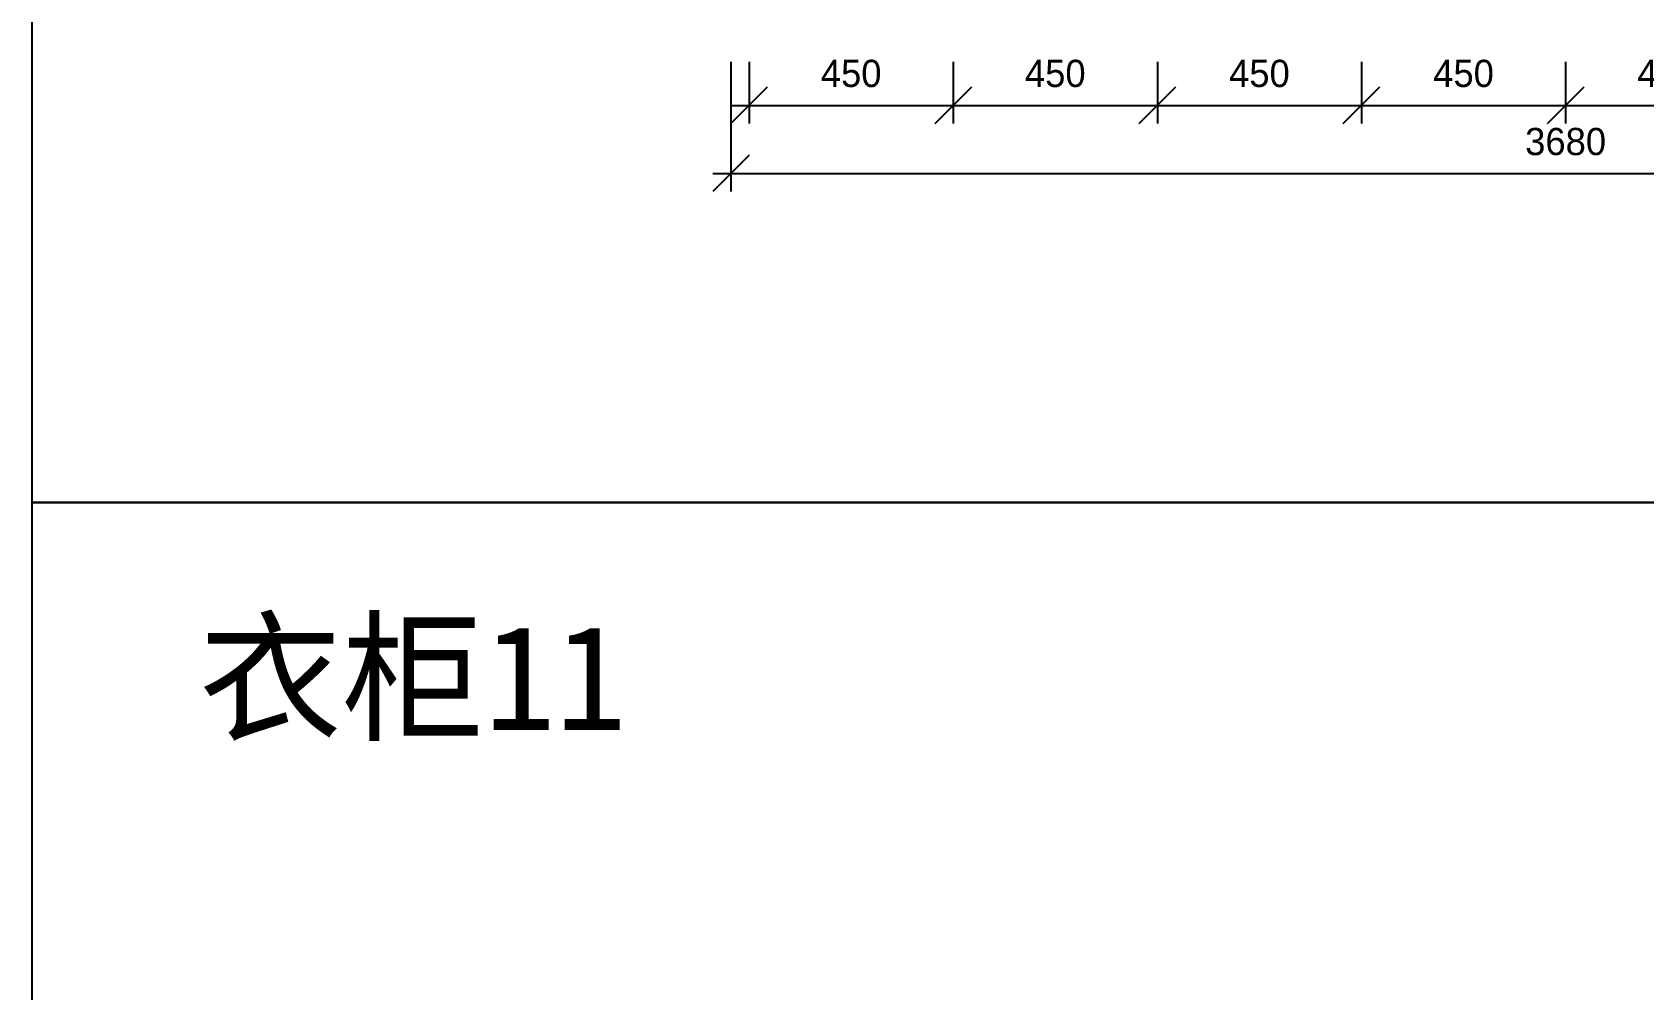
# Model space of a CAD drawing. Header units: millimetres. Extents: x 24776 to 57176, y -19492 to 15017.
# Drawn here: x 24776 to 28329, y -4512 to -2402 of the extents above; entities that cross this region are included whole.
import ezdxf

# ---------------------------------------------------------------- set-up
doc = ezdxf.new("R2010")
doc.units = ezdxf.units.MM
doc.header["$PDMODE"] = 3
doc.layers.add('ID-furniture', color=7, linetype='Continuous')
doc.styles.add('ARIAL', font='simhei.ttf')
doc.styles.add('RomanS', font='')
doc.styles.get('RomanS').set_extended_font_data('YouYuan')
doc.dimstyles.new('SC40', dxfattribs={"dimtxt": 60, "dimasz": 80, "dimexe": 40, "dimexo": 40, "dimgap": 40, "dimtad": 1, "dimdec": 0, "dimzin": 0, "dimdsep": 46, "dimtxsty": 'RomanS', "dimblk": 'OBLIQUE', "dimcen": 0, "dimdle": 40, "dimclrd": 9, "dimclre": 9, "dimclrt": 4, "dimadec": 0, "dimazin": 0, "dimtfac": 1, "dimtdec": 0, "dimtix": 1, "dimtmove": 2, "dimatfit": 1, "dimldrblk": 'DOT', "dimfxl": 1, "dimtolj": 1, "dimtzin": 0, "dimlwd": -1, "dimlwe": -1, "dimarcsym": 0})

# ---------------------------------------------------------------- blocks, each defined once
blk = doc.blocks.new('_Oblique')
at = {"color": 0, "linetype": 'ByBlock', "lineweight": -2}
blk.add_line((-0.5, -0.5), (0.5, 0.5), dxfattribs=at)
blk = doc.blocks.new('*D183')
at = {"color": 9, "transparency": 16777216}
for p, q in [((26316.6, -2467.3), (26316.6, -2753)), ((29996.6, -2467.3), (29996.6, -2753)), ((26276.6, -2713), (30036.6, -2713))]:
    blk.add_line(p, q, dxfattribs=at)
at = {"layer": 'Defpoints', "color": 0, "transparency": 16777216}
for p in [(26316.6, -2427.3), (29996.6, -2427.3), (29996.6, -2713)]:
    blk.add_point(p, dxfattribs=at)
at = {"color": 9, "transparency": 16777216, "xscale": 80, "yscale": 80, "zscale": 80, "rotation": 180}
blk.add_blockref('_Oblique', (26316.6, -2713), dxfattribs=at)
at = {"color": 9, "transparency": 16777216, "xscale": 80, "yscale": 80, "zscale": 80}
blk.add_blockref('_Oblique', (29996.6, -2713), dxfattribs=at)
at = {"color": 4, "transparency": 16777216, "insert": (28156.6, -2643), "char_height": 60, "attachment_point": 5, "style": 'RomanS'}
blk.add_mtext('\\A1;3680', dxfattribs=at)
blk = doc.blocks.new('_Dot')
at = {"color": 0, "linetype": 'ByBlock', "lineweight": -2}
blk.add_line((-0.5, 0), (-1, 0), dxfattribs=at)
at = {"color": 0, "linetype": 'ByBlock', "const_width": 0.5}
blk.add_lwpolyline([(-0.25, 0, 1), (0.25, 0, 1)], format="xyb", close=True, dxfattribs=at)
blk = doc.blocks.new('*D184')
at = {"color": 9, "transparency": 16777216}
for p, q in [((26356.6, -2467.3), (26356.6, -2602.9)), ((26806.6, -2467.3), (26806.6, -2602.9)), ((26316.6, -2562.9), (26846.6, -2562.9))]:
    blk.add_line(p, q, dxfattribs=at)
at = {"layer": 'Defpoints', "color": 0, "transparency": 16777216}
for p in [(26356.6, -2427.3), (26806.6, -2427.3), (26806.6, -2562.9)]:
    blk.add_point(p, dxfattribs=at)
at = {"color": 9, "transparency": 16777216, "xscale": 80, "yscale": 80, "zscale": 80, "rotation": 180}
blk.add_blockref('_Oblique', (26356.6, -2562.9), dxfattribs=at)
at = {"color": 9, "transparency": 16777216, "xscale": 80, "yscale": 80, "zscale": 80}
blk.add_blockref('_Oblique', (26806.6, -2562.9), dxfattribs=at)
at = {"color": 4, "transparency": 16777216, "insert": (26581.6, -2492.9), "char_height": 60, "attachment_point": 5, "style": 'RomanS'}
blk.add_mtext('\\A1;450', dxfattribs=at)
blk = doc.blocks.new('*D185')
at = {"color": 9, "transparency": 16777216}
for p, q in [((26806.6, -2467.3), (26806.6, -2602.9)), ((27256.6, -2467.3), (27256.6, -2602.9)), ((26766.6, -2562.9), (27296.6, -2562.9))]:
    blk.add_line(p, q, dxfattribs=at)
at = {"layer": 'Defpoints', "color": 0, "transparency": 16777216}
for p in [(26806.6, -2427.3), (27256.6, -2427.3), (27256.6, -2562.9)]:
    blk.add_point(p, dxfattribs=at)
at = {"color": 9, "transparency": 16777216, "xscale": 80, "yscale": 80, "zscale": 80, "rotation": 180}
blk.add_blockref('_Oblique', (26806.6, -2562.9), dxfattribs=at)
at = {"color": 9, "transparency": 16777216, "xscale": 80, "yscale": 80, "zscale": 80}
blk.add_blockref('_Oblique', (27256.6, -2562.9), dxfattribs=at)
at = {"color": 4, "transparency": 16777216, "insert": (27031.6, -2492.9), "char_height": 60, "attachment_point": 5, "style": 'RomanS'}
blk.add_mtext('\\A1;450', dxfattribs=at)
blk = doc.blocks.new('*D186')
at = {"color": 9, "transparency": 16777216}
for p, q in [((27256.6, -2467.3), (27256.6, -2602.9)), ((27706.6, -2467.3), (27706.6, -2602.9)), ((27216.6, -2562.9), (27746.6, -2562.9))]:
    blk.add_line(p, q, dxfattribs=at)
at = {"layer": 'Defpoints', "color": 0, "transparency": 16777216}
for p in [(27256.6, -2427.3), (27706.6, -2427.3), (27706.6, -2562.9)]:
    blk.add_point(p, dxfattribs=at)
at = {"color": 9, "transparency": 16777216, "xscale": 80, "yscale": 80, "zscale": 80, "rotation": 180}
blk.add_blockref('_Oblique', (27256.6, -2562.9), dxfattribs=at)
at = {"color": 9, "transparency": 16777216, "xscale": 80, "yscale": 80, "zscale": 80}
blk.add_blockref('_Oblique', (27706.6, -2562.9), dxfattribs=at)
at = {"color": 4, "transparency": 16777216, "insert": (27481.6, -2492.9), "char_height": 60, "attachment_point": 5, "style": 'RomanS'}
blk.add_mtext('\\A1;450', dxfattribs=at)
blk = doc.blocks.new('*D187')
at = {"color": 9, "transparency": 16777216}
for p, q in [((27706.6, -2467.3), (27706.6, -2602.9)), ((28156.6, -2467.3), (28156.6, -2602.9)), ((27666.6, -2562.9), (28196.6, -2562.9))]:
    blk.add_line(p, q, dxfattribs=at)
at = {"layer": 'Defpoints', "color": 0, "transparency": 16777216}
for p in [(27706.6, -2427.3), (28156.6, -2427.3), (28156.6, -2562.9)]:
    blk.add_point(p, dxfattribs=at)
at = {"color": 9, "transparency": 16777216, "xscale": 80, "yscale": 80, "zscale": 80, "rotation": 180}
blk.add_blockref('_Oblique', (27706.6, -2562.9), dxfattribs=at)
at = {"color": 9, "transparency": 16777216, "xscale": 80, "yscale": 80, "zscale": 80}
blk.add_blockref('_Oblique', (28156.6, -2562.9), dxfattribs=at)
at = {"color": 4, "transparency": 16777216, "insert": (27931.6, -2492.9), "char_height": 60, "attachment_point": 5, "style": 'RomanS'}
blk.add_mtext('\\A1;450', dxfattribs=at)
blk = doc.blocks.new('*D188')
at = {"color": 9, "transparency": 16777216}
for p, q in [((28156.6, -2467.3), (28156.6, -2602.9)), ((28606.6, -2467.3), (28606.6, -2602.9)), ((28116.6, -2562.9), (28646.6, -2562.9))]:
    blk.add_line(p, q, dxfattribs=at)
at = {"layer": 'Defpoints', "color": 0, "transparency": 16777216}
for p in [(28156.6, -2427.3), (28606.6, -2427.3), (28606.6, -2562.9)]:
    blk.add_point(p, dxfattribs=at)
at = {"color": 9, "transparency": 16777216, "xscale": 80, "yscale": 80, "zscale": 80, "rotation": 180}
blk.add_blockref('_Oblique', (28156.6, -2562.9), dxfattribs=at)
at = {"color": 9, "transparency": 16777216, "xscale": 80, "yscale": 80, "zscale": 80}
blk.add_blockref('_Oblique', (28606.6, -2562.9), dxfattribs=at)
at = {"color": 4, "transparency": 16777216, "insert": (28381.6, -2492.9), "char_height": 60, "attachment_point": 5, "style": 'RomanS'}
blk.add_mtext('\\A1;450', dxfattribs=at)

msp = doc.modelspace()

# ---------------------------------------------------------------- linework, layer by layer
at = {"color": 250}
for points in [[(24776.3, 4589.1), (31256.3, 4589.1), (31256.3, -3438.1), (24776.3, -3438.1)], [(24776.3, -3438.1), (31256.3, -3438.1), (31256.3, -11465.3), (24776.3, -11465.3)]]:
    msp.add_lwpolyline(points, close=True, dxfattribs=at)

# ---------------------------------------------------------------- texts
at = {"layer": 'ID-furniture', "insert": (25144.5, -3708.6), "char_height": 230.4, "attachment_point": 1, "style": 'ARIAL'}
msp.add_mtext('{\\fSimSun|b0|i0|c134|p2;衣柜11}', dxfattribs=at)

# ---------------------------------------------------------------- dimensions: what is measured, and where the dimension line sits
at = {"color": 255}
for base, p1, p2, picture, middle in [((29996.6, -2713), (26316.6, -2427.3), (29996.6, -2427.3), '*D183', (28156.6, -2643)), ((26806.6, -2562.9), (26356.6, -2427.3), (26806.6, -2427.3), '*D184', (26581.6, -2492.9)), ((27256.6, -2562.9), (26806.6, -2427.3), (27256.6, -2427.3), '*D185', (27031.6, -2492.9)), ((27706.6, -2562.9), (27256.6, -2427.3), (27706.6, -2427.3), '*D186', (27481.6, -2492.9)), ((28156.6, -2562.9), (27706.6, -2427.3), (28156.6, -2427.3), '*D187', (27931.6, -2492.9)), ((28606.6, -2562.9), (28156.6, -2427.3), (28606.6, -2427.3), '*D188', (28381.6, -2492.9))]:
    dim = msp.add_linear_dim(base=base, p1=p1, p2=p2, dimstyle='SC40', dxfattribs=at)
    dim.commit()
    dim.dimension.update_dxf_attribs({"geometry": picture, "text_midpoint": middle})

doc.saveas('drawing.dxf')
